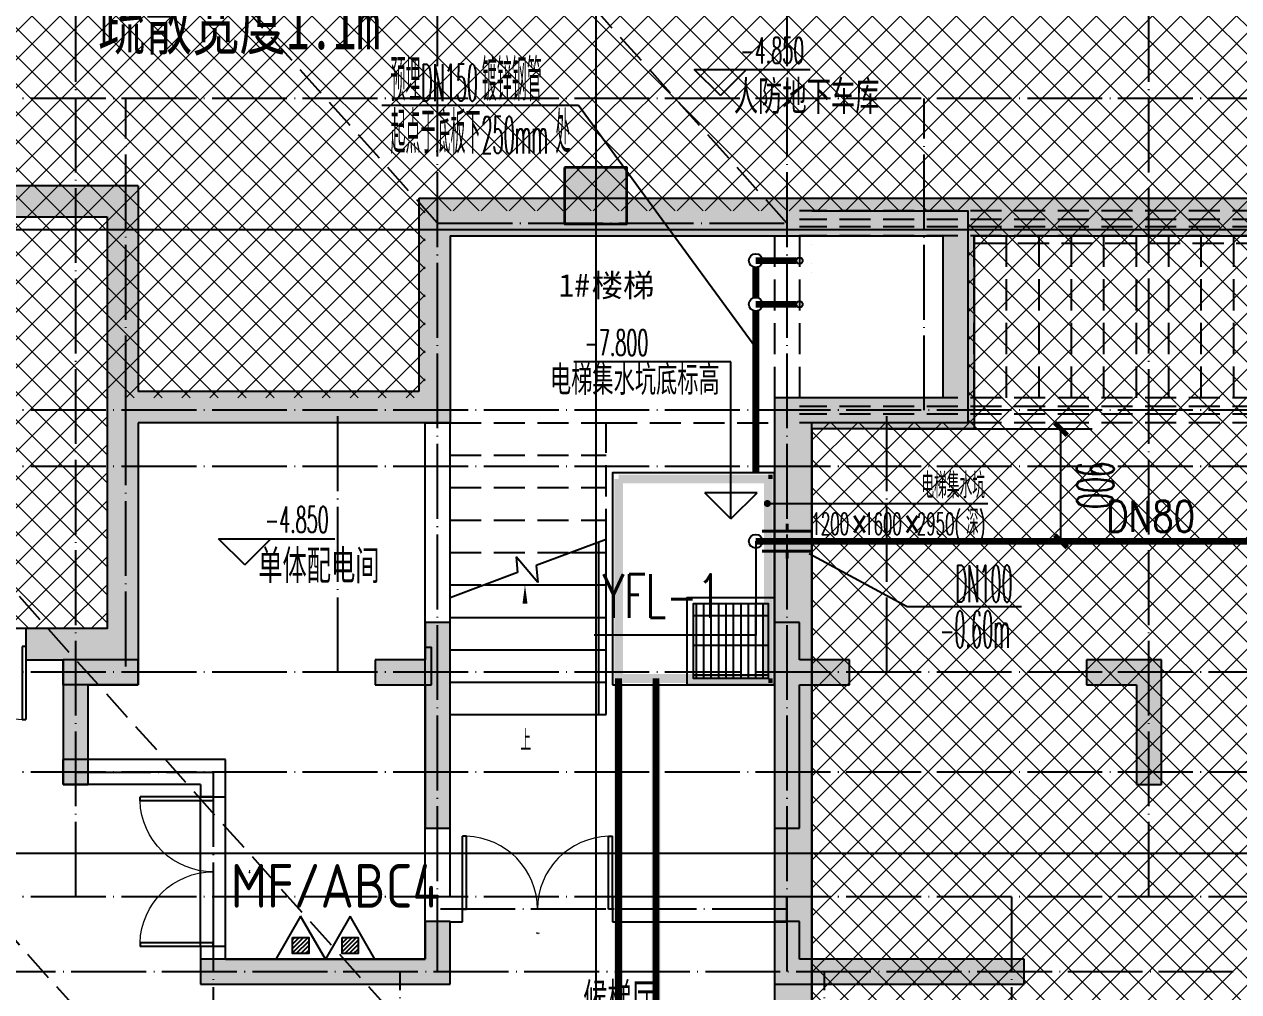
# Model space of a CAD drawing. Extents: x 27938 to 1507990, y 110129 to 923079.
# Drawn here: x 610596 to 620329, y 594462 to 602219 of the extents above; entities that cross this region are included whole.
import ezdxf
from ezdxf.xclip import XClip

# ---------------------------------------------------------------- set-up
doc = ezdxf.new("R2010")
doc.units = 0
doc.header["$LTSCALE"] = 1000
doc.header["$MEASUREMENT"] = 0
doc.header["$XCLIPFRAME"] = 0
for name, pattern in [('#P_--_20B1_001_t3$0$DASH', [0.35, 0.25, -0.1]), ('__DASH', [0.35, 0.25, -0.1]), ('DASH', [0.35, 0.25, -0.1]), ('DOTE', [2.4200000000000004, 2, -0.2, 0.02, -0.2])]:
    doc.linetypes.add(name, pattern=pattern)
for name, color, linetype in [('COLUMN', 9, 'Continuous'), ('DIM_ELEV', 3, 'Continuous'), ('DIM_LEAD', 3, 'Continuous'), ('DIM_SYMB', 3, 'Continuous'), ('DIM_压力废', 3, 'Continuous'), ('DIM_废水', 31, 'Continuous'), ('DOOR_FIRE_TEXT', 7, 'Continuous'), ('DOTE', 1, 'Continuous'), ('EQUIP_污水', 7, 'Continuous'), ('EQUIP_消防', 7, 'Continuous'), ('EQUIP_灭火器', 7, 'Continuous'), ('HS-A-墙-砼', 41, 'Continuous'), ('PIPE-压力废', 31, 'YF'), ('PIPE-废水', 31, 'TG_F'), ('PUB_HATCH', 8, 'Continuous'), ('PUB_TEXT', 4, 'Continuous'), ('STAIR', 2, 'Continuous'), ('TEXT_压力废', 7, 'Continuous'), ('TEXT_灭火器', 7, 'Continuous'), ('TWT_LEAD', 3, 'Continuous'), ('VALVE_污水', 7, 'Continuous'), ('VPIPE-压力废', 31, 'YF'), ('VPIPE-废水', 31, 'Continuous'), ('WALL', 9, 'Continuous'), ('WINDOW', 4, 'Continuous'), ('人防单元', 7, 'Continuous'), ('人防集水坑', 11, 'Continuous'), ('建-墙-填充', 8, 'Continuous'), ('排水', 155, 'Continuous')]:
    doc.layers.add(name, color=color, linetype=linetype)
doc.layers.add('填充', color=251, linetype='Continuous', lineweight=5)
doc.layers.add('砼柱', color=2, linetype='Continuous', lineweight=35)
doc.styles.add('_TCH_DIM', font='SIMPLEX.shx', dxfattribs={"width": 0.7, "bigfont": 'GBCBIG.shx'})
doc.styles.add('_TCH_DIM_T3', font='SIMPLEX.shx', dxfattribs={"width": 0.4941176470588236, "bigfont": 'GBCBIG.shx'})
doc.styles.add('_TCH_WINDOW', font='SIMPLEX.shx', dxfattribs={"width": 0.7, "height": 3.5, "bigfont": 'GBCBIG.shx'})
doc.styles.add('_TWT_PIPEDN', font='SIMPLEX', dxfattribs={"width": 0.8, "height": 3.5, "bigfont": 'HZTXT'})
doc.styles.add('_TWT_SERIAL', font='SIMPLEX', dxfattribs={"width": 0.8, "height": 3.5, "bigfont": 'HZTXT'})
doc.styles.add('HS_黑', font='simhei.ttf', dxfattribs={"width": 0.7})
doc.styles.get("Standard").update_dxf_attribs({"font": 'gbenor.shx', "bigfont": 'gbcbig.shx'})
doc.styles.add('TG_LINETYPE', font='SIMPLEX', dxfattribs={"width": 0.8, "height": 3, "bigfont": 'HZTXT'})
doc.styles.add('黑体', font='simhei.ttf')
doc.linetypes.add('TG_F', pattern='A,2,-0.3,["F",TG_LINETYPE,S=0.1,R=0,X=-0.23,Y=-0.15],0', length=2.3)
doc.linetypes.add('YF', pattern='A,3,-0.2,["YF",Standard,S=0.25,R=0,X=-0.1,Y=-0.115],-0.35', length=3.55)
doc.dimstyles.new('_TWT_ARCH&&100', dxfattribs={"dimtxt": 297.5, "dimasz": 100, "dimexe": 250, "dimexo": 300, "dimgap": 126.25, "dimtad": 1, "dimdec": 0, "dimzin": 0, "dimdsep": 46, "dimtxsty": '_TCH_DIM_T3', "dimblk": 'ARCHTICK', "dimcen": 0.09, "dimclrt": 7, "dimazin": 2, "dimtfac": 1, "dimtdec": 0, "dimtix": 1, "dimtmove": 2, "dimatfit": 3, "dimfxl": 1, "dimtolj": 1, "dimtzin": 0, "dimarcsym": 0})

# ---------------------------------------------------------------- blocks, each defined once
blk = doc.blocks.new('GFDGFSDFGD')
at = {"layer": 'PUB_HATCH'}
for points in [[(431616.5784086126, 374623.7242225614), (431616.5784086351, 373473.7248242751), (431816.5784082889, 373473.7248242749), (431816.5784085724, 375123.7248243011), (431616.5784088663, 375123.7248243011), (431616.5784092962, 374823.7242225614), (431216.5784092962, 374823.7242225614), (431216.5784092962, 374623.7242225614)], [(434616.5789967587, 374623.7242225614), (435016.5789960751, 374623.7242225614), (435016.5789960751, 374823.7242225614), (434616.5789960751, 374823.7242225614), (434616.5789965685, 375123.7248242187), (434416.5789968091, 375123.7248242187), (434416.5789970692, 373473.7248242476), (434616.5789967632, 373473.7248242477)], [(429316.494110341, 374823.7249912273), (428716.5787012752, 374823.7248459149), (428716.579271425, 373823.7238780342), (428916.5784529157, 373823.7245942427), (428916.5784000906, 374623.7242368265), (429316.4940420731, 374623.7240320508)], [(436916.6632950304, 374823.7249912273), (436916.6633632982, 374623.7240320508), (437316.5790052807, 374623.7242368265), (437316.5789524557, 373823.7245942427), (437516.5781339463, 373823.7238780342), (437516.5787040961, 374823.7248459149)], [(429816.3632568927, 372423.1719372816), (429816.5792986467, 372223.9949703271), (431816.5755195939, 372223.9953519432), (431816.5779332471, 372723.9945991393), (431616.5783280693, 372723.9945463392), (431616.57856569, 372423.9929713549), (430016.5799077351, 372423.9946691427)], [(436416.7941484787, 372423.1719372816), (436216.5774976362, 372423.9946691427), (434616.5788396813, 372423.9929713549), (434616.5790773536, 372723.9945462113), (434416.5794721228, 372723.9945990114), (434416.5818857774, 372223.9953519432), (436416.5781067247, 372223.9949703271)]]:
    blk.add_hatch(color=256, dxfattribs=at).paths.add_polyline_path(points)
at = {"layer": 'COLUMN', "color": 6}
for p, q in [((431816.5784085724, 375123.7248243011), (431616.5784088663, 375123.7248243011)), ((431616.5784088663, 375123.7248243011), (431616.5784092962, 374823.7242225614)), ((431816.5784082889, 373473.7248242749), (431816.5784085724, 375123.7248243011)), ((434616.5789965685, 375123.7248242187), (434416.5789968091, 375123.7248242187)), ((434416.5789968091, 375123.7248242187), (434416.5789970692, 373473.7248242476)), ((434616.5789960751, 374823.7242225614), (434616.5789965685, 375123.7248242187)), ((429316.494110341, 374823.7249912273), (428716.5787012752, 374823.7248459149)), ((428716.5787012752, 374823.7248459149), (428716.579271425, 373823.7238780342)), ((429316.4940420731, 374623.7240320508), (429316.494110341, 374823.7249912273)), ((431616.5784092962, 374823.7242225614), (431216.5784092962, 374823.7242225614)), ((431216.5784092962, 374823.7242225614), (431216.5784092962, 374623.7242225614)), ((435016.5789960751, 374823.7242225614), (434616.5789960751, 374823.7242225614)), ((435016.5789960751, 374623.7242225614), (435016.5789960751, 374823.7242225614)), ((436916.6632950304, 374823.7249912273), (436916.6633632982, 374623.7240320508)), ((437516.5787040961, 374823.7248459149), (436916.6632950304, 374823.7249912273)), ((437516.5781339463, 373823.7238780342), (437516.5787040961, 374823.7248459149)), ((428916.5784529157, 373823.7245942427), (428916.5784000906, 374623.7242368265)), ((428916.5784000906, 374623.7242368265), (429316.4940420731, 374623.7240320508)), ((431216.5784092962, 374623.7242225614), (431616.5784086126, 374623.7242225614)), ((431616.5784086126, 374623.7242225614), (431616.5784086351, 373473.7248242751)), ((434616.5789967587, 374623.7242225614), (435016.5789960751, 374623.7242225614)), ((434616.5789967632, 373473.7248242477), (434616.5789967587, 374623.7242225614)), ((436916.6633632982, 374623.7240320508), (437316.5790052807, 374623.7242368265)), ((437316.5790052807, 374623.7242368265), (437316.5789524557, 373823.7245942427)), ((428716.579271425, 373823.7238780342), (428916.5784529157, 373823.7245942427)), ((437316.5789524557, 373823.7245942427), (437516.5781339463, 373823.7238780342)), ((431616.5784086351, 373473.7248242751), (431816.5784082889, 373473.7248242749)), ((434416.5789970692, 373473.7248242476), (434616.5789967632, 373473.7248242477)), ((431816.5779332471, 372723.9945991393), (431616.5783280693, 372723.9945463392)), ((431616.5783280693, 372723.9945463392), (431616.57856569, 372423.9929713549)), ((431816.5755195939, 372223.9953519432), (431816.5779332471, 372723.9945991393)), ((434616.5790773536, 372723.9945462113), (434416.5794721228, 372723.9945990114)), ((434416.5794721228, 372723.9945990114), (434416.5818857774, 372223.9953519432)), ((434616.5788396813, 372423.9929713549), (434616.5790773536, 372723.9945462113)), ((430016.5799077351, 372423.9946691427), (429816.3632568927, 372423.1719372816)), ((429816.3632568927, 372423.1719372816), (429816.5792986467, 372223.9949703271)), ((431616.57856569, 372423.9929713549), (430016.5799077351, 372423.9946691427)), ((436216.5774976362, 372423.9946691427), (434616.5788396813, 372423.9929713549)), ((436416.7941484787, 372423.1719372816), (436216.5774976362, 372423.9946691427)), ((436416.5781067247, 372223.9949703271), (436416.7941484787, 372423.1719372816)), ((429816.5792986467, 372223.9949703271), (431816.5755195939, 372223.9953519432)), ((434416.5818857774, 372223.9953519432), (436416.5781067247, 372223.9949703271))]:
    blk.add_line(p, q, dxfattribs=at)
blk = doc.blocks.new('FSFSFASFSFESFSEF')
at = {"layer": '人防集水坑', "linetype": '#P_--_20B1_001_t3$0$DASH'}
for points in [[(287066.5787021446, 762315.5335229032), (287066.5787021536, 762350.5335229018), (287101.5787021637, 762350.5335229032)], [(287066.5787021446, 762315.5335229032), (287101.5787021536, 762315.5335229018), (287101.5787021637, 762350.5335229032)], [(287066.5787021446, 760715.5335229153), (287101.5787021536, 760715.5335229018), (287101.5787021637, 760680.5335229153)], [(287066.5787021446, 760715.5335229153), (287066.5787021536, 760680.5335229018), (287101.5787021637, 760680.5335229153)]]:
    blk.add_hatch(color=41, dxfattribs=at).paths.add_polyline_path(points)
at = {"layer": '人防集水坑', "ltscale": 0.8}
h = blk.add_hatch(dxfattribs=at)
h.set_pattern_fill('GRATE', color=256, scale=75, style=0)
h.set_pattern_definition([(270, (-806039.3574039747, 23438904.07928268), (59.53125, -1.822618869043522e-14), []), (360, (-806039.3574039747, 23438904.07928268), (8.748522416193854e-14, 238.125), [])])
h.paths.add_polyline_path([(286466.5787021541, 761315.5335229017), (287066.5787021541, 761315.5335229017), (287066.5787021541, 760715.5335229017), (286466.5787021541, 760715.5335229017)])
at = {"layer": '人防集水坑', "color": 41, "linetype": '#P_--_20B1_001_t3$0$DASH', "ltscale": 0.5, "const_width": 70}
for points in [[(285866.5787021536, 762315.5335229016), (287066.5787021536, 762315.5335229018)], [(285866.5787021532, 760715.5335229019), (285866.5787021532, 762315.5335229019)], [(287066.5787021536, 760715.5335229018), (287066.5787021536, 762315.5335229018)], [(285866.5787021536, 760715.5335229018), (286166.5787021536, 760715.5335229018)], [(286166.5787021536, 760715.5335229018), (287066.5787021536, 760715.5335229018)]]:
    blk.add_lwpolyline(points, dxfattribs=at)
at = {"layer": '人防集水坑'}
for points in [[(287116.5787021541, 760665.5335229017), (286416.5787021541, 760665.5335229017), (286416.5787021541, 761365.5335229017), (287116.5787021541, 761365.5335229017)], [(287066.5787021541, 760715.5335229017), (286466.5787021541, 760715.5335229017), (286466.5787021541, 761315.5335229017), (287066.5787021541, 761315.5335229017)]]:
    blk.add_lwpolyline(points, close=True, dxfattribs=at)
at = {"layer": '排水'}
blk.add_lwpolyline([(285816.5787021536, 760665.5335229018), (287116.5787021536, 760665.5335229018), (287116.5787021534, 762365.5335229018), (285816.5787021534, 762365.5335229018)], close=True, dxfattribs=at)
blk = doc.blocks.new('DFBFBFBGF')
at = {"layer": 'STAIR', "color": 246, "linetype": '#P_--_20B1_001_t3$0$DASH'}
for p, q in [((293136.325158803, 754230.1456084143), (287316.5787030022, 754230.1456084143)), ((293136.3251588018, 754030.1456084143), (293136.325158803, 754230.1456084143)), ((293136.3251588031, 754160.1456084616), (287316.5787030022, 754160.1456084708)), ((293136.3251588029, 754100.1456084616), (287316.5787030022, 754100.1456084704)), ((293136.3251588018, 754030.1456084143), (287316.5787030022, 754030.1456084145)), ((293136.325158803, 754030.1456084299), (288716.325158803, 754030.1456084299)), ((288716.325158803, 752730.1456084299), (288716.325158803, 754030.1456084299)), ((288976.325158803, 752730.1456084299), (288976.325158803, 754030.1456084299)), ((289236.325158803, 752730.1456084299), (289236.325158803, 754030.1456084299)), ((289496.325158803, 752730.1456084299), (289496.325158803, 754030.1456084299)), ((289756.325158803, 752730.1456084299), (289756.325158803, 754030.1456084299)), ((290016.325158803, 752730.1456084299), (290016.325158803, 754030.1456084299)), ((290276.325158803, 752730.1456084299), (290276.325158803, 754030.1456084299)), ((290536.325158803, 752730.1456084299), (290536.325158803, 754030.1456084299)), ((290796.325158803, 752730.1456084299), (290796.325158803, 754030.1456084299)), ((291056.325158803, 752730.1456084299), (291056.325158803, 754030.1456084299)), ((291316.325158803, 752730.1456084299), (291316.325158803, 754030.1456084299)), ((291576.325158803, 752730.1456084299), (291576.325158803, 754030.1456084299)), ((291836.325158803, 752730.1456084299), (291836.325158803, 754030.1456084299)), ((292096.325158803, 752730.1456084299), (292096.325158803, 754030.1456084299)), ((292356.325158803, 752730.1456084299), (292356.325158803, 754030.1456084299)), ((292616.325158803, 752730.1456084299), (292616.325158803, 754030.1456084299)), ((292876.325158803, 752730.1456084299), (292876.325158803, 754030.1456084299)), ((293136.325158803, 752730.1456084299), (293136.325158803, 754030.1456084299)), ((288716.325158803, 753970.1456084145), (293136.3251588018, 753970.1456083918)), ((293136.325158803, 752730.1456083826), (287316.5787030022, 752730.1456085002)), ((293136.3251588031, 752660.1456084299), (287316.5787030022, 752660.1456085349)), ((293136.325158803, 752730.1456084299), (288716.325158803, 752730.1456084299)), ((293136.3251588018, 752530.1456083826), (293136.325158803, 752730.1456083826)), ((293136.3251588029, 752600.1456084299), (287316.5787030022, 752600.1456085352)), ((293136.3251588018, 752530.1456083826), (287316.5787030022, 752530.1456085071))]:
    blk.add_line(p, q, dxfattribs=at)
blk.add_lwpolyline([(293136.325158803, 754230.1456084143), (294636.325158803, 754230.1456084143), (294636.325158803, 752530.1456083859), (293136.325158803, 752530.1456083859)], close=True, dxfattribs=at)
blk = doc.blocks.new('$DorLib2D$00000002')
for p, q in [((-0.5, -5.684341886080802e-17), (-0.5000000000000007, 0.4875)), ((-0.4750000000000007, 0.4875), (-0.5000000000000007, 0.4875)), ((-0.475, -2.842170943040401e-17), (-0.4750000000000007, 0.4875)), ((0.475, -2.842170943040401e-17), (0.4750000000000007, 0.4875)), ((0.4750000000000007, 0.4875), (0.5000000000000007, 0.4875)), ((0.5, -5.684341886080802e-17), (0.5000000000000007, 0.4875)), ((-0.5, -5.684341886080802e-17), (-0.475, -2.842170943040401e-17)), ((0.5, -5.684341886080802e-17), (0.475, -2.842170943040401e-17))]:
    blk.add_line(p, q)
at = {"lineweight": 13}
for centre, start, end in [((-0.4875, -4.263256414560601e-17), 0, 88.53071641864632), ((0.4875, -4.263256414560601e-17), 91.4692835813537, 180)]:
    blk.add_arc(centre, 0.4875, start, end, dxfattribs=at)
blk = doc.blocks.new('A$C74D73064')
at = {"layer": 'PUB_HATCH'}
for points in [[(118830.0351011349, 27019.25646163791), (118830.0351011349, 26569.25646163791), (119330.0351011349, 26569.25646163791), (119330.0351011349, 27019.25646163791)], [(115413.0342666233, 26873.57375561134), (114413.0340498476, 26873.57375561338), (114413.034049847, 26623.57375561335), (115163.0342666228, 26623.57375561185)], [(115413.0342666233, 26873.57375561134), (115163.0342666228, 26623.57375561185), (115163.0342666197, 25073.58963364419), (115329.7009332864, 25090.25630031043), (115413.0342666198, 25223.58963364351)], [(117913.0336572934, 24973.5896336331), (117663.0336222686, 25223.58963363409), (115413.0342666198, 25223.58963364351), (115329.7009332864, 25090.25630031043), (115413.0342666195, 24973.58963364357)], [(115329.7009332864, 25090.25630031042), (115163.0342666197, 25073.58963364419), (115163.0342666161, 23323.58563984065), (115413.034266615, 22873.58563984021), (115413.0342666195, 24973.58963364357)]]:
    blk.add_hatch(color=256, dxfattribs=at).paths.add_polyline_path(points)
at = {"layer": '填充'}
h = blk.add_hatch(dxfattribs=at)
h.set_pattern_fill('ANSI37', color=196, scale=100, style=0)
h.set_pattern_definition([(45, (-58932.59737397294, 57522.26104246161), (-112.2532015133644, 112.2532015133644), []), (135, (-58932.59737397294, 57522.26104246161), (-112.2532015133644, -112.2532015133644), [])])
h.paths.add_polyline_path([(117713.0347873358, 26673.58880965563), (117713.027807497, 25173.58439648885), (115163.0342666196, 25173.58439648873), (115163.0342666114, 23323.58563984511), (112162.9444614897, 23323.58563984593), (112162.944461487, 21073.60118549096), (113013.0466832343, 21073.56693949201), (113012.9889810322, 17373.59050885006), (117763.0345603736, 17373.52868499467), (117763.0308565806, 16673.58704488305), (120663.0330159289, 16673.58575970726), (120663.0353051919, 18773.65327837307), (120813.0364809121, 18773.51778691052), (120813.0341917342, 20673.72125824005), (120813.0312230967, 20673.83559061296), (120813.0381693014, 26673.58549266867)], flags=16)
h.paths.add_polyline_path([(122063.1425731329, 24973.82839983073), (120813.0362014109, 24973.82984714018), (120813.0391393763, 26673.82799488824), (122063.133088876, 26673.82048592455)])
h.paths.add_polyline_path([(104713.0339338902, 29573.58962593274), (158713.0208014316, 29573.58962593274), (158713.0208014316, 10073.58962710958), (104713.0339338902, 10073.58962710958)])
at = {"layer": '建-墙-填充'}
for points in [[(117663.0334050814, 26773.82798330967), (117913.0334471113, 26473.82798422893), (121863.1342046311, 26473.82799875289), (121996.4672588403, 26573.82799924313), (122013.1333672546, 26773.8279993044)], [(117913.0334471113, 26473.82798422893), (117663.0334050814, 26773.82798330967), (117663.0336222686, 25223.58963363409), (117913.0336572934, 24973.5896336331)], [(121996.4672588403, 26573.82799924313), (122113.1342046352, 26473.82799967211), (130604.9318728895, 26473.8280308953), (130304.9318728895, 26773.82802979221), (122013.1333672546, 26773.8279993044)], [(121996.4672588403, 26573.82799924313), (121863.1342046311, 26473.82799875289), (121863.1414573506, 25173.82327236674), (122113.1428521017, 24923.82357148091), (122113.1342046352, 26473.82799967211)], [(122113.1428521017, 24923.82357148091), (121863.1414573506, 25173.82327236674), (120513.0342119656, 25173.82165703046), (120813.0342625186, 24923.82201596553)], [(120813.0342625186, 24923.82201596553), (120513.0342119656, 25173.82165703046), (120513.0354455086, 19073.58553261344), (120813.0355061723, 18773.58553261102)], [(114813.0339411387, 23323.58563984232), (114513.0340498385, 23323.5856398436), (114513.0340498375, 23073.58563984364), (114813.0339411377, 23073.58563984232)], [(115413.034266615, 22873.58563984021), (115163.0342666161, 23323.58563984065), (114813.0339411387, 23323.58563984232), (114813.0339411368, 22873.58563984232)], [(117713.0342349217, 22873.58563983329), (117713.0342347519, 23173.58563983007), (117763.0336432756, 23173.58563982986), (117763.0336432742, 22873.58563982986)]]:
    blk.add_hatch(color=256, dxfattribs=at).paths.add_polyline_path(points)
at = {"color": 251, "true_color": 0x636466}
for points in [[(120813.0391393763, 26673.82799488824), (122063.133088876, 26673.82048592455), (122063.1425731329, 24973.82839983073), (120813.0362014109, 24973.82984714018)], [(115163.0342666187, 24973.8363884245), (115163.0342666114, 23323.58563984511), (112162.9444614897, 23323.58563984593), (112162.944461487, 21073.60118549096), (113013.0466832343, 21073.56693949201), (113012.9889810322, 17373.59050885006), (117763.0345603736, 17373.52868499467), (117763.0308565806, 16673.58704488305), (120663.0330159289, 16673.58575970726), (120663.0353051919, 18773.65327837307), (120813.0364809121, 18773.51778691052), (120813.0341917342, 20673.72125824005), (120813.0312230967, 20673.83559061296), (120813.0362014109, 24973.82984714024)]]:
    blk.add_lwpolyline(points, dxfattribs=at)
at = {"layer": 'DIM_ELEV'}
for p, q in [((120078.6044816682, 27596.46588276234), (119868.6044816682, 27806.46588276234)), ((119868.6044816682, 27806.46588276234), (120799.4931431843, 27806.46588276234)), ((120078.6044816682, 27596.46588276234), (120288.6044816682, 27806.46588276234)), ((120163.5879273933, 25462.78428852477), (118903.1622785745, 25462.78428852477)), ((120163.5879273933, 24202.55042983079), (120163.5879273933, 25462.78428852477)), ((120163.5879273933, 24202.55042983079), (119953.5879273933, 24412.55042983079)), ((120373.5879273933, 24412.55042983079), (119953.5879273933, 24412.55042983079)), ((120163.5879273933, 24202.55042983079), (120373.5879273933, 24412.55042983079)), ((116267.1359445383, 23834.20199932728), (116057.1359445383, 24044.20199932728)), ((116057.1359445383, 24044.20199932728), (116988.0246060544, 24044.20199932728)), ((116267.1359445383, 23834.20199932728), (116477.1359445383, 24044.20199932728))]:
    blk.add_line(p, q, dxfattribs=at)
at = {"layer": 'DIM_LEAD'}
for p, q in [((120455.2750591777, 24326.38511259423), (121142.8558929242, 24326.38511259423)), ((121142.8558929242, 24326.38511259423), (122222.4204491045, 24326.38511259423))]:
    blk.add_line(p, q, dxfattribs=at)
at = {"layer": 'DIM_LEAD', "const_width": 28}
blk.add_lwpolyline([(120441.2750591777, 24326.38511259423, 1), (120469.2750591777, 24326.38511259423, 1)], format="xyb", close=True, dxfattribs=at)
at = {"layer": 'DIM_SYMB'}
blk.add_lwpolyline([(118513.0263707681, 22568.68652085448, 0, 0, 0), (118513.0315120871, 23673.57796826342, 0, 40.00000000000001, 0), (118513.0308141019, 23523.57796826504, 0, 0, 0)], format="xyseb", dxfattribs=at)
at = {"layer": 'DOTE', "color": 5}
for p, q in [((119080.0351011315, 54519.2564616513), (119080.0351011314, 3986.254199284827)), ((186069.1586907372, 26519.29986870708), (-82096.49317365023, 26519.29986870696)), ((186069.1586907371, 21519.29986870696), (-82096.49317365023, 21519.29986870696))]:
    blk.add_line(p, q, dxfattribs=at)
at = {"layer": 'DOTE', "linetype": 'DOTE', "ltscale": 0.3}
for p, q in [((117812.6422678985, 26574.1257542707), (120612.6422722182, 26574.12575427059)), ((115310.9311116097, 25072.16704119055), (115311.8396036798, 22972.16721631854)), ((120612.8481471851, 21073.57817623776), (117812.8476181908, 21073.58021787636))]:
    blk.add_line(p, q, dxfattribs=at)
blk.add_lwpolyline([(114913.1498952353, 22173.15998153249), (116012.9265124194, 22173.15998157754), (116012.9268176581, 20573.4474110296)], dxfattribs=at)
at = {"layer": 'HS-A-墙-砼'}
for p, q in [((115413.0342666233, 26873.57375561134), (114413.0340498476, 26873.57375561338)), ((115413.0342666233, 26873.57375561134), (115413.0342666198, 25223.58963364351)), ((117663.0334050814, 26773.82798330967), (122013.1333672546, 26773.8279993044)), ((117663.0334050814, 26773.82798330967), (117663.0336222686, 25223.58963363409)), ((122013.1333672546, 26773.8279993044), (130304.9318728895, 26773.82802979221)), ((114413.034049847, 26623.57375561335), (115163.0342666228, 26623.57375561185)), ((115163.0342666228, 26623.57375561185), (115163.0342666197, 25073.58963364419)), ((117913.0334471113, 26473.82798422893), (121863.1342046311, 26473.82799875289)), ((117913.0334471113, 26473.82798422893), (117913.0336572934, 24973.5896336331)), ((121863.1342046311, 26473.82799875289), (121863.1414573506, 25173.82327236674)), ((122113.1342046352, 26473.82799967211), (130604.9318728895, 26473.8280308953)), ((122113.1342046352, 26473.82799967211), (122113.1428521017, 24923.82357148091)), ((117663.0336222686, 25223.58963363409), (115413.0342666198, 25223.58963364351)), ((121863.1414573506, 25173.82327236674), (120513.0342119656, 25173.82165703046)), ((120513.0342119656, 25173.82165703046), (120513.0354455086, 19073.58553261344)), ((115163.0342666197, 25073.58963364419), (115163.0342666161, 23323.58563984065)), ((117913.0336572934, 24973.5896336331), (115413.0342666195, 24973.58963364357)), ((115413.0342666195, 24973.58963364357), (115413.034266615, 22873.58563984021)), ((122113.1428521017, 24923.82357148091), (120813.0342625186, 24923.82201596553)), ((120813.0342625186, 24923.82201596553), (120813.0355061723, 18773.58553261102)), ((114813.0339411387, 23323.58563984232), (114513.0340498385, 23323.5856398436)), ((114513.0340498385, 23323.5856398436), (114513.0340498375, 23073.58563984364)), ((115163.0342666161, 23323.58563984065), (114813.0339411387, 23323.58563984232)), ((117713.0342347519, 23173.58563983007), (117763.0336432756, 23173.58563982986)), ((117763.0336432742, 22873.58563982986), (117763.0336432756, 23173.58563982986)), ((114513.0340498375, 23073.58563984364), (114813.0339411377, 23073.58563984232)), ((114813.0339411368, 22873.58563984232), (114813.0339411377, 23073.58563984232)), ((115413.034266615, 22873.58563984021), (114813.0339411368, 22873.58563984232)), ((117713.0342349217, 22873.58563983329), (117763.0336432742, 22873.58563982986))]:
    blk.add_line(p, q, dxfattribs=at)
at = {"layer": 'PIPE-废水', "color": 202, "linetype": 'DASH', "ltscale": 0.5, "const_width": 70}
for points in [[(119263.033934855, 18873.57621456857), (119263.033934855, 22923.57622233976)], [(119563.033934855, 18873.57621456857), (119563.033934855, 22923.57622233976)]]:
    blk.add_lwpolyline(points, dxfattribs=at)
at = {"layer": 'PUB_HATCH'}
blk.add_lwpolyline([(118830.0351011349, 27019.25646163791), (118830.0351011349, 26569.25646163791), (119330.0351011349, 26569.25646163791), (119330.0351011349, 27019.25646163791)], close=True, dxfattribs=at)
at = {"layer": 'STAIR', "color": 246, "linetype": '#P_--_20B1_001_t3$0$DASH'}
for p, q in [((120513.0342119378, 26473.43102978182), (120513.0342119656, 25173.82165701303)), ((120713.0342119324, 26473.43102978182), (120713.0342119588, 25173.82165701303)), ((117913.0266728074, 22633.58099287003), (117913.0375613238, 24973.5809928447)), ((117913.0375613238, 24973.5809928447), (119163.0375613103, 24973.57517632951)), ((119163.0266727939, 22633.57517635485), (119163.0375613103, 24973.57517632951)), ((119163.0375613103, 24973.57517632947), (120513.0339352955, 24973.57517585636)), ((117913.0363514887, 24713.58099284751), (119163.0363514751, 24713.57517633233)), ((117913.0351416535, 24453.58099285033), (119163.03514164, 24453.57517633514)), ((117913.0339318184, 24193.58099285314), (119163.0339318048, 24193.57517633796)), ((117913.0327219832, 23933.58099285596), (119163.0327219697, 23933.57517634077)), ((117913.031512148, 23673.58099285877), (119163.0315121345, 23673.57517634359)), ((117913.0303023129, 23413.58099286159), (119163.0303022993, 23413.5751763464)), ((117913.0290924777, 23153.5809928644), (119163.0290924642, 23153.57517634922)), ((117913.0278826426, 22893.58099286722), (119163.027882629, 22893.57517635203)), ((117913.0266728074, 22633.58099287003), (119163.0266727939, 22633.57517635485))]:
    blk.add_line(p, q, dxfattribs=at)
at = {"layer": 'STAIR'}
for p, q in [((119163.033205903, 24037.57494367909), (118603.47688403, 23828.08002547838)), ((119163.0266727934, 22633.57494369429), (119163.0332059031, 24037.57494367958)), ((118616.4761788153, 23693.70734099543), (118441.7009828572, 23898.15751457103)), ((118441.7009828572, 23898.15751457103), (118453.8979464009, 23772.07846481639)), ((118885.2549441929, 23933.57623623913), (119163.0327219689, 23933.57494368021)), ((118453.8979464009, 23772.07846481639), (117913.0310282133, 23569.58076019924)), ((118603.47688403, 23828.08002547838), (118616.4761788153, 23693.70734099543)), ((118190.8092899217, 23673.57946763914), (119163.0315121338, 23673.57494368303)), ((117913.0266728069, 22633.58076020924), (117913.0310282133, 23569.58076019926)), ((117913.0303023123, 23413.5807602008), (119163.0303022987, 23413.57494368584)), ((117913.0290924772, 23153.58076020361), (119163.0290924636, 23153.57494368865)), ((117913.0278826421, 22893.58076020642), (119163.0278826285, 22893.57494369147)), ((117913.0266728069, 22633.58076020924), (119163.0266727934, 22633.57494369429))]:
    blk.add_line(p, q, dxfattribs=at)
blk.add_lwpolyline([(119103.0329168141, 24015.11115377571), (119103.0252667506, 22633.57563029358)], dxfattribs=at)
at = {"layer": 'WALL'}
for p, q in [((117713.0342348369, 23023.58563977301), (117713.0342337328, 24973.58963357583)), ((117713.0342337328, 24973.58963357583), (117913.0342337328, 24973.58963368907)), ((117913.0342348369, 23023.58563988625), (117913.0342337328, 24973.58963368907)), ((117713.0342359409, 21073.57540385095), (117713.0342348369, 23023.58563977301)), ((117913.0342358842, 21173.57548243228), (117913.0342348369, 23023.58563988625)), ((116112.9265123939, 22273.16453961167), (114813.0341522248, 22273.16067823607)), ((114813.0347463318, 22073.16067823695), (114813.0341522248, 22273.16067823607)), ((116112.9265123938, 21973.44812465489), (116112.9265123939, 22273.16453961167)), ((115912.9265123939, 22073.16394550392), (114813.0347463318, 22073.16067823695)), ((115912.9265123939, 22073.16394550392), (115912.9265123939, 21973.44812465489)), ((115912.9265123939, 21973.44812465489), (116112.9265123938, 21973.44812465489)), ((118013.033778007, 21173.57556095635), (117913.0342358842, 21173.57548243228)), ((118013.0339350559, 20973.57556095645), (118013.033778007, 21173.57556095635)), ((120612.7739013678, 21173.57760238831), (119213.0337780072, 21173.57650324988)), ((119213.0337780072, 21173.57650324988), (119213.0339350561, 20973.57650324995)), ((120612.7740584167, 20973.57760238837), (120612.7739013678, 21173.57760238831)), ((117713.0342361677, 20673.31748420464), (117713.0342359409, 21073.57540385095)), ((117913.0342359976, 20973.57548243229), (118013.0339350559, 20973.57556095645)), ((117913.0342362241, 20573.31748426139), (117913.0342359976, 20973.57548243229)), ((119213.0339350561, 20973.57650324995), (120612.7740584167, 20973.57760238837)), ((116112.9265123938, 20773.44812465548), (115912.9265123939, 20773.44812465549)), ((115912.9265123939, 20773.44812465549), (115912.9265123939, 20473.31748420473)), ((116112.9265123939, 20673.31748420474), (116112.9265123938, 20773.44812465548)), ((116112.9265123939, 20673.31748420474), (117713.0342361677, 20673.31748420464)), ((117913.0342362806, 20473.58881531881), (117913.0342362241, 20573.31748426139)), ((115912.9265123939, 20473.31748420473), (117713.034236283, 20473.31748420462)), ((117713.0342362806, 20473.58881520558), (117713.034236283, 20473.31748420462)), ((117713.0342362806, 20473.58881520558), (117913.0342362806, 20473.58881531881))]:
    blk.add_line(p, q, dxfattribs=at)
at = {"layer": 'WINDOW'}
for p, q in [((115912.9265123938, 20773.448124655), (115912.9265123938, 21973.448124655)), ((116112.9265123938, 20773.448124655), (116112.9265123938, 21973.448124655))]:
    blk.add_line(p, q, dxfattribs=at)
at = {"layer": '填充', "color": 196}
blk.add_lwpolyline([(115163.0342666187, 24973.8363884245), (115163.0342666114, 23323.58563984511), (112162.9444614897, 23323.58563984593), (112162.944461487, 21073.60118549096), (113013.0466832343, 21073.56693949201), (113012.9889810322, 17373.59050885006), (117763.0345603736, 17373.52868499467), (117763.0308565806, 16673.58704488305), (120663.0330159289, 16673.58575970726), (120663.0353051919, 18773.65327837307), (120813.0364809121, 18773.51778691052), (120813.0341917342, 20673.72125824005), (120813.0312230967, 20673.83559061296), (120813.0362014109, 24973.82984714024)], dxfattribs=at)
at = {"layer": '砼柱', "lineweight": 35}
blk.add_lwpolyline([(118830.0351011349, 27019.25646163791), (118830.0351011349, 26569.25646163791), (119330.0351011349, 26569.25646163791), (119330.0351011349, 27019.25646163791)], close=True, dxfattribs=at)
for name, p in [('DFBFBFBGF', (-166603.5447669273, -727556.3239211563)), ('FSFSFASFSFESFSEF', (-166603.5447672987, -737791.9573005621)), ('GFDGFSDFGD', (-313903.5447653758, -351750.1352055786))]:
    blk.add_blockref(name, p)
at = {"layer": 'WINDOW', "xscale": -1200, "yscale": -1200, "zscale": -1200, "rotation": 9.09507518911444e-12}
blk.add_blockref('$DorLib2D$00000002', (113913.034049828, 23180.23833662923), dxfattribs=at)
at = {"layer": 'WINDOW'}
ref = blk.add_blockref('$DorLib2D$00000002', (116012.9265123938, 21373.448124655), dxfattribs=dict(at, xscale=-1200, yscale=1200, zscale=-1200, rotation=90))
ref.add_attrib('A', 'JFM1221', (116308.4014062818, 21365.11812465482), dxfattribs={"layer": 'DOOR_FIRE_TEXT', "ltscale": 0.5, "height": 5.95, "rotation": 90, "style": '_TCH_WINDOW', "width": 0.4941176470588236})
ref = blk.add_blockref('$DorLib2D$00000002', (118613.0338565314, 21073.57603210319), dxfattribs=dict(at, xscale=-1200, yscale=-1200, zscale=-1200, rotation=180.0000449912018))
ref.add_attrib('A', 'YFM1221', (118604.4240100267, 20878.10094681623), dxfattribs={"layer": 'DOOR_FIRE_TEXT', "ltscale": 0.5, "height": 5.95, "rotation": 4.499120182223704e-05, "style": '_TCH_WINDOW', "width": 0.4941176470588236})
at = {"layer": 'DIM_ELEV', "color": 7, "style": '_TCH_DIM', "width": 0.4941176470588236}
for s, p in [('-4.850', (120239.4931431843, 27855.46588276234)), ('-7.800', (118989.9622785745, 25511.78428852477)), ('-4.850', (116428.0246060544, 24093.20199932728))]:
    blk.add_text(s, height=208.25, dxfattribs=at).set_placement(p)
at = {"layer": 'DIM_LEAD', "color": 7, "style": '_TCH_DIM'}
for s, height, width, p in [('电梯集水坑', 202.5531914893617, 0.7, (121689.377895913, 24368.38511259423)), ('1200', 178.5, 0.4941176470588236, (120808.1821512321, 24074.38511259423)), ('1600', 178.5, 0.4941176470588236, (121230.5949171896, 24074.38511259423)), ('2950(', 178.5, 0.4941176470588236, (121653.007683147, 24074.38511259423)), ('深', 202.5531914893617, 0.7, (122047.807683147, 24074.38511259423)), (')', 178.5, 0.4941176470588236, (122151.0204491045, 24074.38511259423)), ('×', 202.5531914893617, 0.7, (121127.3821512321, 24074.38511259423)), ('×', 202.5531914893617, 0.7, (121549.7949171896, 24074.38511259423))]:
    blk.add_text(s, height=height, dxfattribs=dict(at, width=width)).set_placement(p)
at = {"layer": 'DIM_SYMB', "color": 7, "style": '_TCH_DIM', "width": 0.7}
blk.add_text('上', height=168.7943262411347, dxfattribs=at).set_placement((118476.5367761716, 22343.63652085509))
at = {"layer": 'PUB_TEXT', "color": 7}
for s, height, p in [('人防地下车库', 270.0709219858156, (120186.4752456984, 27450.02139209234)), ('电梯集水坑底标高', 236.3120567375886, (118712.5806201401, 25197.47953170736)), ('单体配电间', 270.0709219858156, (116375.0067085684, 23687.75750865706)), ('候梯厅', 270.0709219858156, (118979.4988618345, 20217.99586749414))]:
    blk.add_text(s, height=height, dxfattribs=at).set_placement(p)
at = {"layer": 'PUB_TEXT', "color": 246, "style": '黑体'}
for s, p in [('楼梯', (119047.7226198454, 25983.64380611689)), ('1#', (118783.0812696344, 25983.64380611689))]:
    blk.add_text(s, height=184.0084388185654, dxfattribs=at).set_placement(p)
at = {"layer": '人防单元', "color": 2, "style": 'HS_黑', "width": 0.7}
blk.add_text('疏散宽度1.1m', height=394.3037974683544, dxfattribs=at).set_placement((115093.7165426757, 27968.74176956853))
blk = doc.blocks.new('HFHFTHFD')
at = {"layer": 'DOTE', "color": 0, "linetype": 'DOTE', "ltscale": 0.3}
for p, q in [((428816.5787016117, 604548.8100388076), (428816.5787015849, 612948.8100463543)), ((431716.5787021924, 603949.0803065526), (431716.5787021923, 612948.8100463543)), ((434516.5787031293, 603949.0803065526), (434516.5787031293, 612948.8100463543)), ((437416.57870371, 604548.8100388076), (437416.5787037368, 612948.8100463543)), ((472616.5787020951, 610948.8100463543), (418616.5787028495, 610948.8100463543)), ((429216.5787418562, 608448.8079394411), (429216.5792071599, 610948.8075475836)), ((435616.5800621139, 608448.8079394314), (435616.5805274176, 610948.8075475739)), ((472616.5787020951, 608448.8100463543), (418616.5787028495, 608448.8100463543)), ((430916.5787021924, 606348.8100465569), (430916.5787021922, 608448.8100463543)), ((435316.5787031294, 606348.8100465569), (435316.5787031293, 608448.8100463543)), ((472616.5787020951, 607998.8100463543), (418616.5787028495, 607998.8100463543)), ((472616.5787020951, 606348.8100465569), (418616.5787028495, 606348.8100465569)), ((472616.5787020951, 605548.8100406288), (418616.5787028495, 605548.8100406289)), ((472616.5787020951, 604548.8100471114), (418616.5787028495, 604548.8100471116)), ((429916.7956125877, 604548.8100471115), (429916.5572264311, 593448.8100475312)), ((436316.361792734, 604548.8100471115), (436316.6001788905, 593448.8100475312)), ((418616.5787028495, 603949.0803176122), (472616.5787020951, 603949.0802720234)), ((431416.5779594908, 602348.8100463725), (431416.5779592263, 603948.8100463734)), ((434816.5794645891, 602348.8100463725), (434816.5794648536, 603948.8100463734))]:
    blk.add_line(p, q, dxfattribs=at)
blk = doc.blocks.new('_ArchTick')
at = {"color": 0, "linetype": 'ByBlock', "const_width": 0.4}
blk.add_lwpolyline([(-0.5, -0.5), (0.5, 0.5)], dxfattribs=at)
blk = doc.blocks.new('*D213')
at = {"layer": 'Defpoints', "color": 0}
for p in [(617223.654402354, 598973.9819260683), (618904.5732980379, 598973.9839372043), (617223.655479442, 598073.745711618)]:
    blk.add_point(p, dxfattribs=at)
at = {"layer": 'DIM_压力废', "color": 0, "lineweight": -2}
for p, q in [((617523.6544023538, 598973.9822850034), (619154.5732980376, 598973.9842363169)), ((618904.5743751258, 598073.747722754), (618904.5732980379, 598973.9839372043)), ((617523.6554794417, 598073.7460705531), (619154.5743751256, 598073.7480218665))]:
    blk.add_line(p, q, dxfattribs=at)
at = {"layer": 'DIM_压力废', "color": 0, "lineweight": -2, "xscale": 100, "yscale": 100, "zscale": 100}
for p, rotation in [((618904.5732980379, 598973.9839372043), 90.0000685515562), ((618904.5743751258, 598073.747722754), 270.0000685515562)]:
    blk.add_blockref('_ArchTick', p, dxfattribs=dict(at, rotation=rotation))
at = {"layer": 'DIM_压力废', "color": 7, "insert": (619179.5738365815, 598523.8661590031), "char_height": 297.5, "attachment_point": 5, "rotation": 270.0000685515562, "style": '_TCH_DIM_T3'}
blk.add_mtext('\\A1;900', dxfattribs=at)
blk = doc.blocks.new('$ATTACHMENT$00000214')
h = blk.add_hatch()
h.set_pattern_fill('ANSI31', color=256, scale=200, style=0)
h.set_pattern_definition([(45, (-38543.80223862439, -6842.63859106258), (-17.67766952966369, 17.67766952966369), [])])
h.paths.add_polyline_path([(-64.92232553117356, 1.936813719180464), (64.922325531159, 1.936813719180464), (64.922325531159, -127.9078373431521), (-64.92232553117356, -127.9078373431521)])
for points in [[(0, 171.8081853693711), (-198.3870041439732, -171.8081853693711), (198.3870041439732, -171.8081853693711)], [(-64.92232553117356, 1.936813719180464), (64.922325531159, 1.936813719180464), (64.922325531159, -127.9078373431521), (-64.92232553117356, -127.9078373431521)]]:
    blk.add_lwpolyline(points, close=True)
blk = doc.blocks.new('$TwtSys$00000545')
for p, q in [((0, 343.6163707387168), (-198.3870041440241, 0)), ((198.3870041440241, 0), (0, 343.6163707387168))]:
    blk.add_line(p, q)
at = {"layer": 'EQUIP_消防'}
blk.add_blockref('$ATTACHMENT$00000214', (0, 171.8081853693584), dxfattribs=at)
blk = doc.blocks.new('$VALVE$00000553')
at = {"const_width": 30}
for points in [[(0, 100), (0, 175)], [(0, 100), (-250, 100), (-250, 100)], [(0, 100), (250, 100), (250, 100)], [(-250, -100), (-250, -100), (0, -100)], [(250, -100), (250, -100), (0, -100)], [(0, -175), (0, -100)]]:
    blk.add_lwpolyline(points, dxfattribs=at)
blk = doc.blocks.new('$TwtSys$00000147')
blk.add_circle((0, 0, 1e-08), 25)

msp = doc.modelspace()

# ---------------------------------------------------------------- linework, layer by layer
at = {"color": 8, "linetype": '__DASH'}
for p, q in [((613909.2019420171, 600623.7465038114), (596586.5712585592, 619977.7819975201)), ((616709.2019408941, 600623.7465038112), (599386.5712574362, 619977.7819975201)), ((614059.2026366496, 590923.7467640039), (596736.5719531917, 610277.7822577126)), ((616559.3983029253, 590923.7467640039), (599236.7676194673, 610277.7822577126))]:
    msp.add_line(p, q, dxfattribs=at)
at = {"layer": 'DIM_压力废'}
for p, q in [((616459.0704816632, 598073.7457116179, -1e-08), (616459.0704816631, 597319.8377501763, -1e-08)), ((616459.0704816631, 597319.8377501763, -1e-08), (615162.5490749035, 597319.8377501763, -1e-08))]:
    msp.add_line(p, q, dxfattribs=at)
at = {"layer": 'DIM_废水'}
for p, q in [((615038.0024794422, 601566.9912617381), (613461.7224794421, 601566.9912617381)), ((616459.0704816714, 599625.5682208629), (615038.0024794422, 601566.9912617381))]:
    msp.add_line(p, q, dxfattribs=at)
at = {"layer": 'PIPE-压力废', "const_width": 55.00000000000001}
msp.add_lwpolyline([(622809.0704816632, 598073.7457116179), (616459.0704816632, 598073.7457116179)], dxfattribs=at)
at = {"layer": 'PIPE-废水', "const_width": 55.00000000000001}
for points in [[(616459.0704816716, 600323.7457117197), (616784.0704816926, 600323.74571172)], [(616459.0704816714, 600028.7457117197), (616459.0704816714, 600268.7457117197)], [(616459.0704816714, 599973.7457117197), (616784.0704816923, 599973.74571172)], [(616459.0704816714, 598623.7500544776), (616459.0704816714, 599918.7457117197)], [(615359.4180747065, 592923.7500467064), (615359.4180747065, 596973.7500544776)], [(615659.4180747065, 592923.7500467064), (615659.4180747065, 596973.7500544776)]]:
    msp.add_lwpolyline(points, dxfattribs=at)
at = {"layer": 'TWT_LEAD'}
for p, q in [((616887.0886501113, 597976.0754324073), (617670.9994794421, 597550.7392617381)), ((616887.0886501113, 597976.0754324073), (617670.9994794421, 597550.7392617381)), ((617670.9994794421, 597550.7392617381), (618588.4514794421, 597550.7392617381))]:
    msp.add_line(p, q, dxfattribs=at)
at = {"layer": 'VPIPE-压力废'}
msp.add_circle((616459.0704816632, 598073.7457116179), 55, dxfattribs=at)
at = {"layer": 'VPIPE-废水'}
for centre in [(616459.0704816716, 600323.7457117197), (616459.0704816718, 599973.7457117197)]:
    msp.add_circle(centre, 55, dxfattribs=at)

# ---------------------------------------------------------------- block references
at = {"color": 8}
ref = msp.add_blockref('A$C74D73064', (496096.3629572885, 574050.1571242533), dxfattribs=at)
XClip(ref).set_block_clipping_path([(104713.0339338902, 10073.589627109584), (158713.0208014316, 29573.5896259328)])
at = {"color": 169}
msp.add_blockref('HFHFTHFD', (182192.8181883293, -9325.063296168228), dxfattribs=at)
at = {"color": 8}
msp.add_blockref('GFDGFSDFGD', (182192.8181919127, 222300.0219186748), dxfattribs=at)
at = {"layer": 'EQUIP_污水'}
for p in [(616809.2325573167, 600323.74571172), (616809.2325573169, 599973.7554997713)]:
    msp.add_blockref('$TwtSys$00000147', p, dxfattribs=at)
at = {"layer": 'EQUIP_灭火器'}
for p in [(612811.0104244812, 594724.0157389236), (613207.7844327693, 594724.0157389236)]:
    msp.add_blockref('$TwtSys$00000545', p, dxfattribs=at)
at = {"layer": 'VALVE_污水', "xscale": 0.8, "yscale": 0.8, "zscale": 0.8}
msp.add_blockref('$VALVE$00000553', (616709.4183709008, 598073.7457116179), dxfattribs=at)

# ---------------------------------------------------------------- texts
at = {"layer": 'DIM_压力废', "color": 7, "style": '_TWT_SERIAL', "width": 0.6400000000000001}
msp.add_text('YFL-1', height=350, dxfattribs=at).set_placement((615232.5490749035, 597459.8377501763, -1e-08))
at = {"layer": 'DIM_废水', "color": 7, "style": '_TCH_DIM_T3'}
for s, height, width, p in [('预埋', 337.5886524822695, 0.4941176470588236, (613531.7224794421, 601601.9912617381)), ('DN150', 297.5, 0.3487889273356401, (613774.5760464008, 601601.9912617381)), ('镀锌钢管', 337.5886524822695, 0.4941176470588236, (614263.752516989, 601601.9912617381)), ('起点于底板下', 337.5886524822695, 0.4941176470588236, (613531.7224794421, 601181.9912617381)), ('处', 337.5886524822695, 0.4941176470588236, (614853.2243567888, 601181.9912617381)), ('250mm', 297.5, 0.3487889273356401, (614260.2831803182, 601181.9912617381))]:
    msp.add_text(s, height=height, dxfattribs=dict(at, width=width)).set_placement(p)
at = {"layer": 'TEXT_压力废', "style": '_TWT_PIPEDN', "width": 0.8}
msp.add_text('DN80', height=250, dxfattribs=at).set_placement((619267.4038149966, 598148.7457116179))
at = {"layer": 'TEXT_灭火器'}
msp.add_text('MF/ABC4', height=350, dxfattribs=at).set_placement((612251.0640952919, 595136.35538381))
at = {"layer": 'TWT_LEAD', "color": 7, "style": '_TCH_DIM_T3', "width": 0.3487889273356401}
for s, p in [('DN100', (618058.9220676774, 597585.7392617381)), ('-0.60m', (617935.3926559127, 597218.2392617381))]:
    msp.add_text(s, height=297.5, dxfattribs=at).set_placement(p)

# ---------------------------------------------------------------- dimensions: what is measured, and where the dimension line sits
at = {"layer": 'DIM_压力废'}
dim = msp.add_aligned_dim(p1=(617223.6554794421, 598073.7457116179), p2=(617223.6544023542, 598973.9819260683), distance=-1680.9188956849202, dimstyle='_TWT_ARCH&&100', dxfattribs=at)
dim.commit()
dim.dimension.update_dxf_attribs({"geometry": '*D213', "text_midpoint": (619179.5738365815, 598523.8661590031)})

doc.saveas('drawing.dxf')
